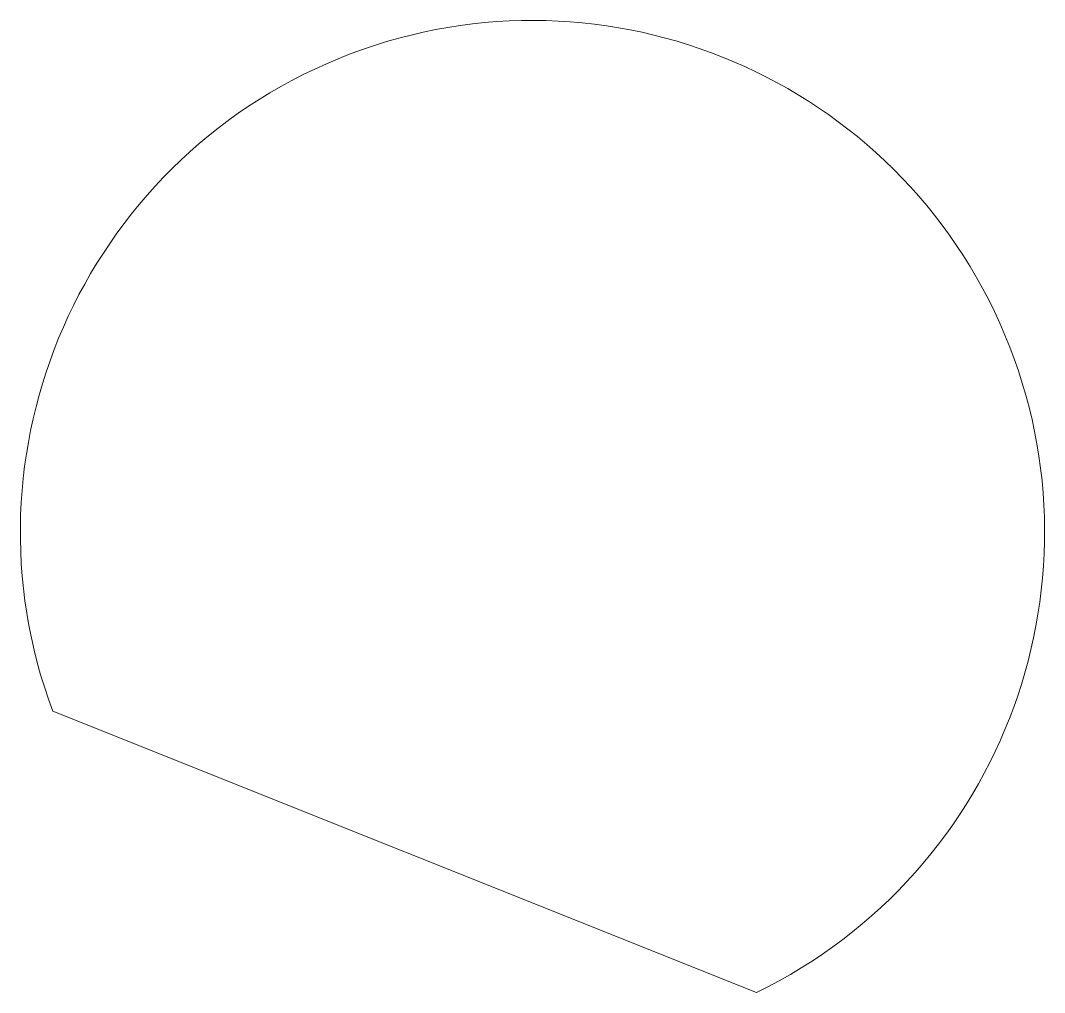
# Model space of a CAD drawing. Header units: millimetres. Extents: x -85 to 61, y -40 to 98.
import ezdxf

# ---------------------------------------------------------------- set-up
doc = ezdxf.new("R2010")
doc.units = ezdxf.units.MM
doc.layers.get('0').update_dxf_attribs({"linetype": 'CONTINUOUS', "lineweight": 0})

msp = doc.modelspace()

# ---------------------------------------------------------------- linework, layer by layer
msp.add_line((-80, 0), (20, -40))
msp.add_arc((-11.82, 25.45), 72.78, 295.9249, 200.4723)

doc.saveas('drawing.dxf')
